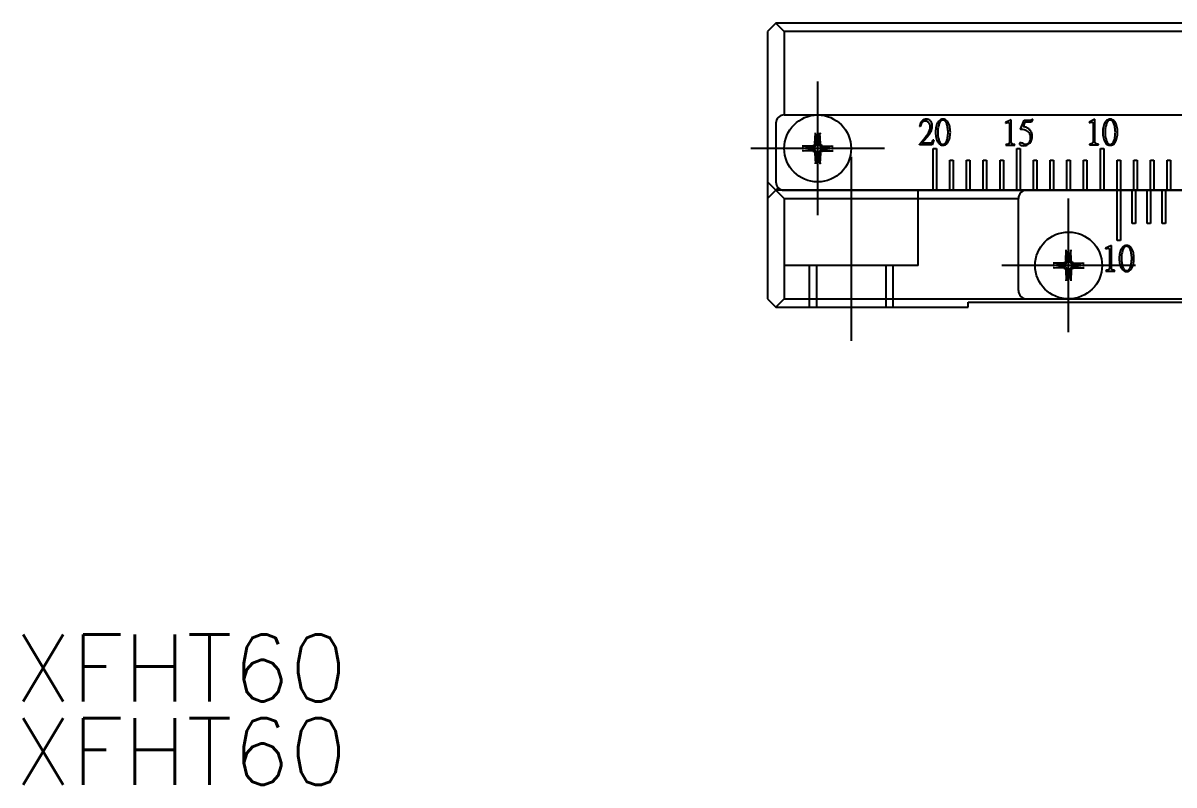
# Model space of a CAD drawing. Extents: x 1 to 279, y 0 to 189.
# Drawn here: x 0.5 to 69.3, y 0 to 45.6 of the extents above; entities that cross this region are included whole.
import ezdxf

# ---------------------------------------------------------------- set-up
doc = ezdxf.new("R2010")
doc.units = 0
doc.linetypes.add('CENTER', pattern=[50.8, 31.75, -6.35, 6.35, -6.35])
doc.linetypes.add('DASHED', pattern=[19.05, 12.7, -6.35])
doc.layers.get('0').update_dxf_attribs({"linetype": 'CONTINUOUS'})
doc.layers.add('CENTER', color=1, linetype='CENTER')
doc.styles.get("Standard").update_dxf_attribs({"font": 'txt.shx', "height": 3, "bigfont": 'bigfont.shx'})

# ---------------------------------------------------------------- blocks, each defined once
blk = doc.blocks.new('*U18')
at = {"color": 7, "linetype": 'CONTINUOUS'}
blk.add_text('XFHT60', height=4, dxfattribs=at).set_placement((0, 5))
blk = doc.blocks.new('*U19')
at = {"color": 7, "linetype": 'CONTINUOUS'}
blk.add_text('XFHT60', height=4, dxfattribs=at).set_placement((0, 0))

msp = doc.modelspace()

# ---------------------------------------------------------------- linework, layer by layer
at = {"color": 7, "linetype": 'CONTINUOUS'}
for p, q in [((45.522, 45.573), (45.022, 45.073)), ((104.522, 45.573), (45.522, 45.573)), ((45.522, 45.573), (46.022, 45.073)), ((45.022, 45.073), (45.022, 29.073)), ((46.022, 45.073), (46.022, 40.073)), ((104.022, 45.073), (46.022, 45.073)), ((46.022, 40.073), (104.022, 40.073)), ((45.522, 39.573), (45.522, 36.073)), ((54.146, 39.375), (54.105, 39.381)), ((54.236, 39.591), (54.215, 39.549)), ((59.598, 39.787), (59.254, 39.622)), ((59.254, 39.622), (59.254, 39.589)), ((59.254, 39.589), (59.289, 39.602)), ((59.289, 39.602), (59.326, 39.614)), ((59.326, 39.614), (59.344, 39.618)), ((59.344, 39.618), (59.362, 39.622)), ((59.362, 39.622), (59.382, 39.625)), ((59.382, 39.625), (59.401, 39.626)), ((59.401, 39.626), (59.411, 39.625)), ((59.411, 39.625), (59.421, 39.624)), ((59.421, 39.624), (59.426, 39.623)), ((59.426, 39.623), (59.43, 39.621)), ((59.43, 39.621), (59.435, 39.619)), ((59.435, 39.619), (59.44, 39.617)), ((59.44, 39.617), (59.444, 39.615)), ((59.444, 39.615), (59.448, 39.612)), ((59.448, 39.612), (59.452, 39.609)), ((59.452, 39.609), (59.456, 39.606)), ((59.456, 39.606), (59.459, 39.602)), ((59.459, 39.602), (59.462, 39.598)), ((59.462, 39.598), (59.468, 39.59)), ((59.468, 39.59), (59.472, 39.581)), ((59.472, 39.581), (59.476, 39.571)), ((59.476, 39.571), (59.479, 39.561)), ((59.479, 39.561), (59.481, 39.551)), ((59.481, 39.551), (59.482, 39.541)), ((59.482, 39.541), (59.483, 39.53)), ((59.483, 39.53), (59.484, 39.52)), ((59.484, 39.52), (59.484, 39.51)), ((59.484, 39.51), (59.484, 38.499)), ((59.598, 38.46), (59.598, 39.787)), ((60.149, 39.226), (60.363, 39.766)), ((60.407, 39.646), (60.297, 39.385)), ((60.363, 39.766), (60.736, 39.766)), ((60.778, 39.646), (60.407, 39.646)), ((60.878, 39.824), (60.811, 39.661)), ((60.833, 39.819), (60.878, 39.824)), ((64.598, 39.813), (64.254, 39.648)), ((64.254, 39.648), (64.254, 39.616)), ((64.254, 39.616), (64.289, 39.629)), ((64.289, 39.629), (64.326, 39.64)), ((64.326, 39.64), (64.344, 39.645)), ((64.344, 39.645), (64.362, 39.649)), ((64.362, 39.649), (64.382, 39.651)), ((64.382, 39.651), (64.401, 39.652)), ((64.401, 39.652), (64.411, 39.652)), ((64.411, 39.652), (64.421, 39.65)), ((64.421, 39.65), (64.426, 39.649)), ((64.426, 39.649), (64.43, 39.648)), ((64.43, 39.648), (64.435, 39.646)), ((64.435, 39.646), (64.44, 39.644)), ((64.44, 39.644), (64.444, 39.641)), ((64.444, 39.641), (64.448, 39.639)), ((64.448, 39.639), (64.452, 39.636)), ((64.452, 39.636), (64.456, 39.632)), ((64.456, 39.632), (64.459, 39.628)), ((64.459, 39.628), (64.462, 39.625)), ((64.462, 39.625), (64.468, 39.616)), ((64.468, 39.616), (64.472, 39.607)), ((64.472, 39.607), (64.476, 39.598)), ((64.476, 39.598), (64.479, 39.588)), ((64.479, 39.588), (64.481, 39.578)), ((64.481, 39.578), (64.482, 39.567)), ((64.482, 39.567), (64.483, 39.557)), ((64.483, 39.557), (64.484, 39.546)), ((64.484, 39.546), (64.484, 39.536)), ((64.484, 39.536), (64.484, 38.525)), ((64.598, 38.487), (64.598, 39.813)), ((47.86, 38.362), (47.884, 38.999)), ((47.883, 38.967), (47.884, 38.978)), ((47.883, 38.962), (47.883, 38.967)), ((47.883, 38.957), (47.883, 38.962)), ((47.884, 38.948), (47.883, 38.957)), ((47.884, 38.988), (47.884, 38.999)), ((47.884, 38.978), (47.884, 38.988)), ((47.884, 38.944), (47.884, 38.948)), ((47.884, 38.94), (47.884, 38.944)), ((47.884, 38.936), (47.884, 38.94)), ((47.885, 38.933), (47.884, 38.936)), ((47.885, 38.93), (47.885, 38.933)), ((47.885, 38.927), (47.885, 38.93)), ((47.885, 38.927), (47.945, 38.545)), ((47.945, 38.545), (47.949, 38.36)), ((48.095, 38.36), (48.1, 38.545)), ((48.1, 38.545), (48.159, 38.927)), ((48.16, 38.933), (48.159, 38.93)), ((48.159, 38.93), (48.159, 38.927)), ((48.16, 38.999), (48.161, 38.988)), ((48.185, 38.362), (48.16, 38.999)), ((48.161, 38.944), (48.16, 38.94)), ((48.16, 38.94), (48.16, 38.936)), ((48.16, 38.936), (48.16, 38.933)), ((48.161, 38.988), (48.161, 38.978)), ((48.161, 38.978), (48.161, 38.967)), ((48.161, 38.967), (48.161, 38.962)), ((48.161, 38.962), (48.161, 38.957)), ((48.161, 38.957), (48.161, 38.948)), ((48.161, 38.948), (48.161, 38.944)), ((54.099, 38.299), (54.454, 38.731)), ((54.657, 38.866), (54.276, 38.401)), ((54.971, 38.586), (54.865, 38.289)), ((54.931, 38.586), (54.971, 38.586)), ((47.733, 38.236), (47.096, 38.211)), ((47.096, 38.211), (47.107, 38.211)), ((47.107, 37.935), (47.096, 37.935)), ((47.733, 37.91), (47.096, 37.935)), ((47.107, 38.211), (47.117, 38.212)), ((47.117, 37.934), (47.107, 37.935)), ((47.117, 38.212), (47.128, 38.212)), ((47.128, 37.934), (47.117, 37.934)), ((47.128, 38.212), (47.133, 38.212)), ((47.133, 37.934), (47.128, 37.934)), ((47.133, 38.212), (47.138, 38.212)), ((47.138, 37.934), (47.133, 37.934)), ((47.138, 38.212), (47.147, 38.211)), ((47.147, 37.934), (47.138, 37.934)), ((47.147, 38.211), (47.152, 38.211)), ((47.152, 37.935), (47.147, 37.934)), ((47.152, 38.211), (47.156, 38.211)), ((47.156, 37.935), (47.152, 37.935)), ((47.156, 38.211), (47.159, 38.211)), ((47.159, 37.935), (47.156, 37.935)), ((47.159, 38.211), (47.163, 38.211)), ((47.163, 37.935), (47.159, 37.935)), ((47.163, 38.211), (47.166, 38.21)), ((47.166, 37.936), (47.163, 37.935)), ((47.166, 38.21), (47.168, 38.21)), ((47.168, 37.936), (47.166, 37.936)), ((47.55, 38.15), (47.168, 38.21)), ((47.168, 37.936), (47.55, 37.996)), ((47.735, 38.146), (47.55, 38.15)), ((47.55, 37.996), (47.735, 38)), ((47.745, 38.236), (47.733, 38.236)), ((47.733, 37.91), (47.745, 37.909)), ((47.757, 38.239), (47.745, 38.236)), ((47.745, 37.909), (47.757, 37.907)), ((47.769, 38.242), (47.757, 38.239)), ((47.757, 37.907), (47.769, 37.904)), ((47.781, 38.246), (47.769, 38.242)), ((47.769, 37.904), (47.781, 37.9)), ((47.792, 38.252), (47.781, 38.246)), ((47.781, 37.9), (47.792, 37.894)), ((47.803, 38.258), (47.792, 38.252)), ((47.792, 37.894), (47.803, 37.888)), ((47.813, 38.266), (47.803, 38.258)), ((47.803, 37.888), (47.813, 37.88)), ((47.821, 38.274), (47.813, 38.266)), ((47.813, 37.88), (47.821, 37.872)), ((47.83, 38.283), (47.821, 38.274)), ((47.821, 37.872), (47.83, 37.863)), ((47.837, 38.292), (47.83, 38.283)), ((47.83, 37.863), (47.837, 37.854)), ((47.844, 38.303), (47.837, 38.292)), ((47.837, 37.854), (47.843, 37.843)), ((47.849, 38.314), (47.844, 38.303)), ((47.853, 38.326), (47.849, 38.314)), ((47.857, 38.338), (47.853, 38.326)), ((47.859, 38.35), (47.857, 38.338)), ((47.86, 38.362), (47.859, 38.35)), ((48.186, 38.35), (48.185, 38.362)), ((48.188, 38.338), (48.186, 38.35)), ((48.191, 38.326), (48.188, 38.338)), ((48.196, 38.314), (48.191, 38.326)), ((48.201, 38.303), (48.196, 38.314)), ((48.208, 38.292), (48.201, 38.303)), ((48.201, 37.843), (48.207, 37.853)), ((48.207, 37.853), (48.215, 37.863)), ((48.215, 38.283), (48.208, 38.292)), ((48.223, 38.274), (48.215, 38.283)), ((48.215, 37.863), (48.223, 37.872)), ((48.232, 38.266), (48.223, 38.274)), ((48.223, 37.872), (48.232, 37.88)), ((48.242, 38.258), (48.232, 38.266)), ((48.232, 37.88), (48.242, 37.888)), ((48.252, 38.252), (48.242, 38.258)), ((48.242, 37.888), (48.252, 37.894)), ((48.264, 38.246), (48.252, 38.252)), ((48.252, 37.894), (48.263, 37.9)), ((48.263, 37.9), (48.275, 37.904)), ((48.275, 38.242), (48.264, 38.246)), ((48.287, 38.239), (48.275, 38.242)), ((48.275, 37.904), (48.287, 37.907)), ((48.299, 38.236), (48.287, 38.239)), ((48.287, 37.907), (48.299, 37.909)), ((48.311, 38.236), (48.299, 38.236)), ((48.299, 37.909), (48.311, 37.91)), ((48.494, 38.15), (48.309, 38.146)), ((48.309, 38), (48.494, 37.996)), ((48.311, 38.236), (48.948, 38.211)), ((48.311, 37.91), (48.948, 37.935)), ((48.876, 38.21), (48.494, 38.15)), ((48.494, 37.996), (48.876, 37.936)), ((48.876, 38.21), (48.879, 38.21)), ((48.879, 37.936), (48.876, 37.936)), ((48.879, 38.21), (48.882, 38.211)), ((48.882, 37.935), (48.879, 37.936)), ((48.882, 38.211), (48.885, 38.211)), ((48.885, 37.935), (48.882, 37.935)), ((48.885, 38.211), (48.889, 38.211)), ((48.889, 37.935), (48.885, 37.935)), ((48.889, 38.211), (48.893, 38.211)), ((48.893, 37.935), (48.889, 37.935)), ((48.893, 38.211), (48.897, 38.211)), ((48.897, 37.934), (48.893, 37.935)), ((48.897, 38.211), (48.907, 38.212)), ((48.907, 37.934), (48.897, 37.934)), ((48.907, 38.212), (48.911, 38.212)), ((48.911, 37.934), (48.907, 37.934)), ((48.911, 38.212), (48.917, 38.212)), ((48.917, 37.934), (48.911, 37.934)), ((48.917, 38.212), (48.927, 38.212)), ((48.927, 37.934), (48.917, 37.934)), ((48.927, 38.212), (48.938, 38.211)), ((48.938, 37.935), (48.927, 37.934)), ((48.938, 38.211), (48.948, 38.211)), ((48.948, 37.935), (48.938, 37.935)), ((54.099, 38.289), (54.099, 38.299)), ((54.865, 38.289), (54.099, 38.289)), ((54.276, 38.401), (54.733, 38.401)), ((54.922, 35.573), (54.922, 38.073)), ((54.922, 38.073), (55.122, 38.073)), ((55.122, 38.073), (55.122, 35.573)), ((59.294, 38.304), (59.274, 38.303)), ((59.274, 38.303), (59.274, 38.262)), ((59.274, 38.262), (59.81, 38.262)), ((59.315, 38.306), (59.294, 38.304)), ((59.336, 38.308), (59.315, 38.306)), ((59.356, 38.311), (59.336, 38.308)), ((59.375, 38.316), (59.356, 38.311)), ((59.393, 38.321), (59.375, 38.316)), ((59.409, 38.328), (59.393, 38.321)), ((59.416, 38.332), (59.409, 38.328)), ((59.423, 38.336), (59.416, 38.332)), ((59.432, 38.343), (59.423, 38.336)), ((59.44, 38.35), (59.432, 38.343)), ((59.447, 38.359), (59.44, 38.35)), ((59.454, 38.368), (59.447, 38.359)), ((59.46, 38.377), (59.454, 38.368)), ((59.465, 38.388), (59.46, 38.377)), ((59.469, 38.398), (59.465, 38.388)), ((59.473, 38.409), (59.469, 38.398)), ((59.476, 38.419), (59.473, 38.409)), ((59.478, 38.431), (59.476, 38.419)), ((59.482, 38.453), (59.478, 38.431)), ((59.484, 38.476), (59.482, 38.453)), ((59.484, 38.499), (59.484, 38.476)), ((59.599, 38.443), (59.598, 38.46)), ((59.601, 38.425), (59.599, 38.443)), ((59.604, 38.408), (59.601, 38.425)), ((59.608, 38.391), (59.604, 38.408)), ((59.611, 38.383), (59.608, 38.391)), ((59.615, 38.375), (59.611, 38.383)), ((59.619, 38.368), (59.615, 38.375)), ((59.624, 38.36), (59.619, 38.368)), ((59.629, 38.354), (59.624, 38.36)), ((59.634, 38.347), (59.629, 38.354)), ((59.641, 38.341), (59.634, 38.347)), ((59.647, 38.336), (59.641, 38.341)), ((59.656, 38.331), (59.647, 38.336)), ((59.665, 38.326), (59.656, 38.331)), ((59.674, 38.322), (59.665, 38.326)), ((59.683, 38.319), (59.674, 38.322)), ((59.702, 38.314), (59.683, 38.319)), ((59.722, 38.309), (59.702, 38.314)), ((59.744, 38.307), (59.722, 38.309)), ((59.766, 38.305), (59.744, 38.307)), ((59.788, 38.304), (59.766, 38.305)), ((59.81, 38.303), (59.788, 38.304)), ((59.81, 38.262), (59.81, 38.303)), ((59.922, 35.573), (59.922, 38.073)), ((59.922, 38.073), (60.122, 38.073)), ((60.122, 38.073), (60.122, 35.573)), ((64.294, 38.331), (64.274, 38.33)), ((64.274, 38.33), (64.274, 38.289)), ((64.274, 38.289), (64.81, 38.289)), ((64.315, 38.332), (64.294, 38.331)), ((64.336, 38.335), (64.315, 38.332)), ((64.356, 38.338), (64.336, 38.335)), ((64.375, 38.342), (64.356, 38.338)), ((64.393, 38.347), (64.375, 38.342)), ((64.409, 38.354), (64.393, 38.347)), ((64.416, 38.358), (64.409, 38.354)), ((64.423, 38.362), (64.416, 38.358)), ((64.432, 38.369), (64.423, 38.362)), ((64.44, 38.377), (64.432, 38.369)), ((64.447, 38.385), (64.44, 38.377)), ((64.454, 38.394), (64.447, 38.385)), ((64.46, 38.404), (64.454, 38.394)), ((64.465, 38.414), (64.46, 38.404)), ((64.469, 38.424), (64.465, 38.414)), ((64.473, 38.435), (64.469, 38.424)), ((64.476, 38.446), (64.473, 38.435)), ((64.478, 38.457), (64.476, 38.446)), ((64.482, 38.48), (64.478, 38.457)), ((64.484, 38.503), (64.482, 38.48)), ((64.484, 38.525), (64.484, 38.503)), ((64.599, 38.469), (64.598, 38.487)), ((64.601, 38.452), (64.599, 38.469)), ((64.604, 38.434), (64.601, 38.452)), ((64.608, 38.418), (64.604, 38.434)), ((64.611, 38.41), (64.608, 38.418)), ((64.615, 38.402), (64.611, 38.41)), ((64.619, 38.394), (64.615, 38.402)), ((64.624, 38.387), (64.619, 38.394)), ((64.629, 38.38), (64.624, 38.387)), ((64.634, 38.374), (64.629, 38.38)), ((64.641, 38.368), (64.634, 38.374)), ((64.647, 38.362), (64.641, 38.368)), ((64.656, 38.357), (64.647, 38.362)), ((64.665, 38.353), (64.656, 38.357)), ((64.674, 38.349), (64.665, 38.353)), ((64.683, 38.345), (64.674, 38.349)), ((64.702, 38.34), (64.683, 38.345)), ((64.722, 38.336), (64.702, 38.34)), ((64.744, 38.333), (64.722, 38.336)), ((64.766, 38.331), (64.744, 38.333)), ((64.788, 38.33), (64.766, 38.331)), ((64.81, 38.33), (64.788, 38.33)), ((64.81, 38.289), (64.81, 38.33)), ((64.922, 35.573), (64.922, 38.073)), ((64.922, 38.073), (65.122, 38.073)), ((65.122, 38.073), (65.122, 35.573)), ((47.843, 37.843), (47.849, 37.832)), ((47.849, 37.832), (47.853, 37.82)), ((47.853, 37.82), (47.857, 37.808)), ((47.857, 37.808), (47.859, 37.796)), ((47.859, 37.796), (47.86, 37.784)), ((47.86, 37.784), (47.884, 37.147)), ((47.883, 37.189), (47.884, 37.198)), ((47.883, 37.184), (47.883, 37.189)), ((47.883, 37.179), (47.883, 37.184)), ((47.884, 37.168), (47.883, 37.179)), ((47.884, 37.21), (47.885, 37.213)), ((47.884, 37.206), (47.884, 37.21)), ((47.884, 37.202), (47.884, 37.206)), ((47.884, 37.198), (47.884, 37.202)), ((47.884, 37.158), (47.884, 37.168)), ((47.884, 37.147), (47.884, 37.158)), ((47.945, 37.601), (47.885, 37.219)), ((47.885, 37.216), (47.885, 37.219)), ((47.885, 37.213), (47.885, 37.216)), ((47.949, 37.786), (47.945, 37.601)), ((48.1, 37.601), (48.095, 37.786)), ((48.159, 37.219), (48.1, 37.601)), ((48.159, 37.219), (48.159, 37.216)), ((48.159, 37.216), (48.16, 37.213)), ((48.185, 37.784), (48.16, 37.147)), ((48.16, 37.213), (48.16, 37.21)), ((48.16, 37.21), (48.16, 37.206)), ((48.16, 37.206), (48.161, 37.202)), ((48.161, 37.158), (48.16, 37.147)), ((48.161, 37.202), (48.161, 37.198)), ((48.161, 37.198), (48.161, 37.189)), ((48.161, 37.189), (48.161, 37.184)), ((48.161, 37.184), (48.161, 37.179)), ((48.161, 37.179), (48.161, 37.168)), ((48.161, 37.168), (48.161, 37.158)), ((48.185, 37.784), (48.186, 37.796)), ((48.186, 37.796), (48.188, 37.808)), ((48.188, 37.808), (48.191, 37.82)), ((48.191, 37.82), (48.195, 37.832)), ((48.195, 37.832), (48.201, 37.843)), ((55.922, 35.573), (55.922, 37.373)), ((55.922, 37.373), (56.122, 37.373)), ((56.122, 37.373), (56.122, 35.573)), ((56.922, 35.573), (56.922, 37.373)), ((56.922, 37.373), (57.122, 37.373)), ((57.122, 37.373), (57.122, 35.573)), ((57.922, 35.573), (57.922, 37.373)), ((57.922, 37.373), (58.122, 37.373)), ((58.122, 37.373), (58.122, 35.573)), ((58.922, 35.573), (58.922, 37.373)), ((58.922, 37.373), (59.122, 37.373)), ((59.122, 37.373), (59.122, 35.573)), ((60.922, 35.573), (60.922, 37.373)), ((60.922, 37.373), (61.122, 37.373)), ((61.122, 37.373), (61.122, 35.573)), ((61.922, 35.573), (61.922, 37.373)), ((61.922, 37.373), (62.122, 37.373)), ((62.122, 37.373), (62.122, 35.573)), ((62.922, 35.573), (62.922, 37.373)), ((62.922, 37.373), (63.122, 37.373)), ((63.122, 37.373), (63.122, 35.573)), ((63.922, 35.573), (63.922, 37.373)), ((63.922, 37.373), (64.122, 37.373)), ((64.122, 37.373), (64.122, 35.573)), ((65.922, 32.573), (65.922, 37.373)), ((65.922, 37.373), (66.122, 37.373)), ((66.122, 37.373), (66.122, 32.573)), ((66.922, 35.573), (66.922, 37.373)), ((66.922, 37.373), (67.122, 37.373)), ((67.122, 37.373), (67.122, 35.573)), ((67.922, 35.573), (67.922, 37.373)), ((67.922, 37.373), (68.122, 37.373)), ((68.122, 37.373), (68.122, 35.573)), ((68.922, 35.573), (68.922, 37.373)), ((68.922, 37.373), (69.122, 37.373)), ((69.122, 37.373), (69.122, 35.573)), ((45.022, 36.073), (46.022, 35.073)), ((45.669, 35.719), (45.022, 35.073)), ((104.522, 35.573), (45.522, 35.573)), ((46.022, 35.573), (104.022, 35.573)), ((66.822, 33.573), (66.822, 35.573)), ((67.022, 35.573), (67.022, 33.573)), ((67.722, 33.573), (67.722, 35.573)), ((67.922, 35.573), (67.922, 33.573)), ((68.622, 33.573), (68.622, 35.573)), ((68.822, 35.573), (68.822, 33.573)), ((46.022, 35.073), (46.022, 29.073)), ((46.022, 35.073), (60.022, 35.073)), ((60.022, 29.573), (60.022, 35.073)), ((67.022, 33.573), (66.822, 33.573)), ((67.922, 33.573), (67.722, 33.573)), ((68.822, 33.573), (68.622, 33.573)), ((66.122, 32.573), (65.922, 32.573)), ((62.86, 31.362), (62.884, 31.999)), ((62.883, 31.967), (62.884, 31.978)), ((62.883, 31.962), (62.883, 31.967)), ((62.883, 31.957), (62.883, 31.962)), ((62.884, 31.948), (62.883, 31.957)), ((62.884, 31.988), (62.884, 31.999)), ((62.884, 31.978), (62.884, 31.988)), ((62.884, 31.944), (62.884, 31.948)), ((62.884, 31.94), (62.884, 31.944)), ((62.884, 31.936), (62.884, 31.94)), ((62.885, 31.933), (62.884, 31.936)), ((62.885, 31.93), (62.885, 31.933)), ((62.885, 31.927), (62.885, 31.93)), ((62.885, 31.927), (62.945, 31.545)), ((63.1, 31.545), (63.159, 31.927)), ((63.16, 31.933), (63.159, 31.93)), ((63.159, 31.93), (63.159, 31.927)), ((63.16, 31.999), (63.161, 31.988)), ((63.185, 31.362), (63.16, 31.999)), ((63.161, 31.944), (63.16, 31.94)), ((63.16, 31.94), (63.16, 31.936)), ((63.16, 31.936), (63.16, 31.933)), ((63.161, 31.988), (63.161, 31.978)), ((63.161, 31.978), (63.161, 31.967)), ((63.161, 31.967), (63.161, 31.962)), ((63.161, 31.962), (63.161, 31.957)), ((63.161, 31.957), (63.161, 31.948)), ((63.161, 31.948), (63.161, 31.944)), ((65.579, 32.263), (65.234, 32.098)), ((65.234, 32.098), (65.234, 32.065)), ((65.234, 32.065), (65.27, 32.078)), ((65.27, 32.078), (65.306, 32.089)), ((65.306, 32.089), (65.324, 32.094)), ((65.324, 32.094), (65.343, 32.098)), ((65.343, 32.098), (65.362, 32.101)), ((65.362, 32.101), (65.381, 32.102)), ((65.381, 32.102), (65.391, 32.101)), ((65.391, 32.101), (65.401, 32.1)), ((65.401, 32.1), (65.406, 32.099)), ((65.406, 32.099), (65.411, 32.097)), ((65.411, 32.097), (65.415, 32.095)), ((65.415, 32.095), (65.42, 32.093)), ((65.42, 32.093), (65.424, 32.091)), ((65.424, 32.091), (65.429, 32.088)), ((65.429, 32.088), (65.432, 32.085)), ((65.432, 32.085), (65.436, 32.082)), ((65.436, 32.082), (65.44, 32.078)), ((65.44, 32.078), (65.443, 32.074)), ((65.443, 32.074), (65.448, 32.065)), ((65.448, 32.065), (65.453, 32.056)), ((65.453, 32.056), (65.456, 32.047)), ((65.456, 32.047), (65.459, 32.037)), ((65.459, 32.037), (65.461, 32.027)), ((65.461, 32.027), (65.463, 32.017)), ((65.463, 32.017), (65.464, 32.006)), ((65.464, 32.006), (65.464, 31.996)), ((65.464, 31.996), (65.464, 31.986)), ((65.464, 31.986), (65.464, 30.975)), ((65.579, 30.936), (65.579, 32.263)), ((62.733, 31.236), (62.096, 31.211)), ((62.096, 31.211), (62.107, 31.211)), ((62.107, 31.211), (62.117, 31.212)), ((62.117, 31.212), (62.128, 31.212)), ((62.128, 31.212), (62.133, 31.212)), ((62.133, 31.212), (62.138, 31.212)), ((62.138, 31.212), (62.147, 31.211)), ((62.147, 31.211), (62.152, 31.211)), ((62.152, 31.211), (62.156, 31.211)), ((62.156, 31.211), (62.159, 31.211)), ((62.159, 31.211), (62.163, 31.211)), ((62.163, 31.211), (62.166, 31.21)), ((62.166, 31.21), (62.168, 31.21)), ((62.55, 31.15), (62.168, 31.21)), ((62.168, 30.936), (62.55, 30.996)), ((62.735, 31.146), (62.55, 31.15)), ((62.55, 30.996), (62.735, 31)), ((62.745, 31.236), (62.733, 31.236)), ((62.757, 31.239), (62.745, 31.236)), ((62.769, 31.242), (62.757, 31.239)), ((62.781, 31.246), (62.769, 31.242)), ((62.792, 31.252), (62.781, 31.246)), ((62.803, 31.258), (62.792, 31.252)), ((62.813, 31.266), (62.803, 31.258)), ((62.821, 31.274), (62.813, 31.266)), ((62.83, 31.283), (62.821, 31.274)), ((62.837, 31.292), (62.83, 31.283)), ((62.844, 31.303), (62.837, 31.292)), ((62.849, 31.314), (62.844, 31.303)), ((62.853, 31.326), (62.849, 31.314)), ((62.857, 31.338), (62.853, 31.326)), ((62.859, 31.35), (62.857, 31.338)), ((62.86, 31.362), (62.859, 31.35)), ((62.945, 31.545), (62.949, 31.36)), ((63.095, 31.36), (63.1, 31.545)), ((63.186, 31.35), (63.185, 31.362)), ((63.188, 31.338), (63.186, 31.35)), ((63.191, 31.326), (63.188, 31.338)), ((63.196, 31.314), (63.191, 31.326)), ((63.201, 31.303), (63.196, 31.314)), ((63.208, 31.292), (63.201, 31.303)), ((63.215, 31.283), (63.208, 31.292)), ((63.223, 31.274), (63.215, 31.283)), ((63.232, 31.266), (63.223, 31.274)), ((63.242, 31.258), (63.232, 31.266)), ((63.252, 31.252), (63.242, 31.258)), ((63.264, 31.246), (63.252, 31.252)), ((63.275, 31.242), (63.264, 31.246)), ((63.287, 31.239), (63.275, 31.242)), ((63.299, 31.236), (63.287, 31.239)), ((63.311, 31.236), (63.299, 31.236)), ((63.494, 31.15), (63.309, 31.146)), ((63.309, 31), (63.494, 30.996)), ((63.311, 31.236), (63.948, 31.211)), ((63.876, 31.21), (63.494, 31.15)), ((63.494, 30.996), (63.876, 30.936)), ((63.876, 31.21), (63.879, 31.21)), ((63.879, 31.21), (63.882, 31.211)), ((63.882, 31.211), (63.885, 31.211)), ((63.885, 31.211), (63.889, 31.211)), ((63.889, 31.211), (63.893, 31.211)), ((63.893, 31.211), (63.897, 31.211)), ((63.897, 31.211), (63.907, 31.212)), ((63.907, 31.212), (63.911, 31.212)), ((63.911, 31.212), (63.917, 31.212)), ((63.917, 31.212), (63.927, 31.212)), ((63.927, 31.212), (63.938, 31.211)), ((63.938, 31.211), (63.948, 31.211)), ((65.464, 30.975), (65.464, 30.952)), ((62.107, 30.935), (62.096, 30.935)), ((62.733, 30.91), (62.096, 30.935)), ((62.117, 30.934), (62.107, 30.935)), ((62.128, 30.934), (62.117, 30.934)), ((62.133, 30.934), (62.128, 30.934)), ((62.138, 30.934), (62.133, 30.934)), ((62.147, 30.934), (62.138, 30.934)), ((62.152, 30.935), (62.147, 30.934)), ((62.156, 30.935), (62.152, 30.935)), ((62.159, 30.935), (62.156, 30.935)), ((62.163, 30.935), (62.159, 30.935)), ((62.166, 30.936), (62.163, 30.935)), ((62.168, 30.936), (62.166, 30.936)), ((62.733, 30.91), (62.745, 30.909)), ((62.745, 30.909), (62.757, 30.907)), ((62.757, 30.907), (62.769, 30.904)), ((62.769, 30.904), (62.781, 30.9)), ((62.781, 30.9), (62.792, 30.894)), ((62.792, 30.894), (62.803, 30.888)), ((62.803, 30.888), (62.813, 30.88)), ((62.813, 30.88), (62.821, 30.872)), ((62.821, 30.872), (62.83, 30.863)), ((62.83, 30.863), (62.837, 30.854)), ((62.837, 30.854), (62.843, 30.843)), ((62.843, 30.843), (62.849, 30.832)), ((62.849, 30.832), (62.853, 30.82)), ((62.853, 30.82), (62.857, 30.808)), ((62.857, 30.808), (62.859, 30.796)), ((62.859, 30.796), (62.86, 30.784)), ((62.86, 30.784), (62.884, 30.147)), ((62.945, 30.601), (62.885, 30.219)), ((62.949, 30.786), (62.945, 30.601)), ((63.1, 30.601), (63.095, 30.786)), ((63.159, 30.219), (63.1, 30.601)), ((63.185, 30.784), (63.16, 30.147)), ((63.185, 30.784), (63.186, 30.796)), ((63.186, 30.796), (63.188, 30.808)), ((63.188, 30.808), (63.191, 30.82)), ((63.191, 30.82), (63.195, 30.832)), ((63.195, 30.832), (63.201, 30.843)), ((63.201, 30.843), (63.207, 30.853)), ((63.207, 30.853), (63.215, 30.863)), ((63.215, 30.863), (63.223, 30.872)), ((63.223, 30.872), (63.232, 30.88)), ((63.232, 30.88), (63.242, 30.888)), ((63.242, 30.888), (63.252, 30.894)), ((63.252, 30.894), (63.263, 30.9)), ((63.263, 30.9), (63.275, 30.904)), ((63.275, 30.904), (63.287, 30.907)), ((63.287, 30.907), (63.299, 30.909)), ((63.299, 30.909), (63.311, 30.91)), ((63.311, 30.91), (63.948, 30.935)), ((63.879, 30.936), (63.876, 30.936)), ((63.882, 30.935), (63.879, 30.936)), ((63.885, 30.935), (63.882, 30.935)), ((63.889, 30.935), (63.885, 30.935)), ((63.893, 30.935), (63.889, 30.935)), ((63.897, 30.934), (63.893, 30.935)), ((63.907, 30.934), (63.897, 30.934)), ((63.911, 30.934), (63.907, 30.934)), ((63.917, 30.934), (63.911, 30.934)), ((63.927, 30.934), (63.917, 30.934)), ((63.938, 30.935), (63.927, 30.934)), ((63.948, 30.935), (63.938, 30.935)), ((65.275, 30.78), (65.255, 30.779)), ((65.255, 30.779), (65.255, 30.738)), ((65.255, 30.738), (65.791, 30.738)), ((65.295, 30.782), (65.275, 30.78)), ((65.316, 30.784), (65.295, 30.782)), ((65.336, 30.787), (65.316, 30.784)), ((65.355, 30.791), (65.336, 30.787)), ((65.373, 30.797), (65.355, 30.791)), ((65.389, 30.804), (65.373, 30.797)), ((65.397, 30.807), (65.389, 30.804)), ((65.403, 30.812), (65.397, 30.807)), ((65.412, 30.819), (65.403, 30.812)), ((65.42, 30.826), (65.412, 30.819)), ((65.428, 30.835), (65.42, 30.826)), ((65.434, 30.844), (65.428, 30.835)), ((65.44, 30.853), (65.434, 30.844)), ((65.445, 30.863), (65.44, 30.853)), ((65.449, 30.874), (65.445, 30.863)), ((65.453, 30.885), (65.449, 30.874)), ((65.456, 30.895), (65.453, 30.885)), ((65.458, 30.906), (65.456, 30.895)), ((65.462, 30.929), (65.458, 30.906)), ((65.464, 30.952), (65.462, 30.929)), ((65.579, 30.919), (65.579, 30.936)), ((65.581, 30.901), (65.579, 30.919)), ((65.584, 30.884), (65.581, 30.901)), ((65.589, 30.867), (65.584, 30.884)), ((65.592, 30.859), (65.589, 30.867)), ((65.595, 30.851), (65.592, 30.859)), ((65.599, 30.844), (65.595, 30.851)), ((65.604, 30.836), (65.599, 30.844)), ((65.609, 30.829), (65.604, 30.836)), ((65.615, 30.823), (65.609, 30.829)), ((65.621, 30.817), (65.615, 30.823)), ((65.628, 30.812), (65.621, 30.817)), ((65.636, 30.807), (65.628, 30.812)), ((65.645, 30.802), (65.636, 30.807)), ((65.654, 30.798), (65.645, 30.802)), ((65.663, 30.795), (65.654, 30.798)), ((65.683, 30.789), (65.663, 30.795)), ((65.703, 30.785), (65.683, 30.789)), ((65.724, 30.782), (65.703, 30.785)), ((65.746, 30.78), (65.724, 30.782)), ((65.768, 30.779), (65.746, 30.78)), ((65.791, 30.779), (65.768, 30.779)), ((65.791, 30.738), (65.791, 30.779)), ((62.883, 30.189), (62.884, 30.198)), ((62.883, 30.184), (62.883, 30.189)), ((62.883, 30.179), (62.883, 30.184)), ((62.884, 30.168), (62.883, 30.179)), ((62.884, 30.21), (62.885, 30.213)), ((62.884, 30.206), (62.884, 30.21)), ((62.884, 30.202), (62.884, 30.206)), ((62.884, 30.198), (62.884, 30.202)), ((62.884, 30.158), (62.884, 30.168)), ((62.884, 30.147), (62.884, 30.158)), ((62.885, 30.216), (62.885, 30.219)), ((62.885, 30.213), (62.885, 30.216)), ((63.159, 30.219), (63.159, 30.216)), ((63.159, 30.216), (63.16, 30.213)), ((63.16, 30.213), (63.16, 30.21)), ((63.16, 30.21), (63.16, 30.206)), ((63.16, 30.206), (63.161, 30.202)), ((63.161, 30.158), (63.16, 30.147)), ((63.161, 30.202), (63.161, 30.198)), ((63.161, 30.198), (63.161, 30.189)), ((63.161, 30.189), (63.161, 30.184)), ((63.161, 30.184), (63.161, 30.179)), ((63.161, 30.179), (63.161, 30.168)), ((63.161, 30.168), (63.161, 30.158)), ((45.022, 29.073), (45.522, 28.573)), ((46.022, 29.073), (45.522, 28.573)), ((46.022, 29.073), (104.022, 29.073)), ((45.522, 28.573), (57.022, 28.573)), ((57.022, 28.573), (57.022, 28.873)), ((57.022, 28.873), (93.022, 28.873))]:
    msp.add_line(p, q, dxfattribs=at)
at = {"color": 3, "linetype": 'DASHED'}
for p, q in [((54.022, 31.073), (54.022, 35.573)), ((54.022, 31.073), (46.022, 31.073)), ((47.522, 31.073), (47.522, 28.573)), ((47.955, 31.073), (47.955, 28.573)), ((52.089, 31.073), (52.089, 28.573)), ((52.522, 31.073), (52.522, 28.573))]:
    msp.add_line(p, q, dxfattribs=at)
at = {"color": 7, "linetype": 'CONTINUOUS'}
for centre in [(48.022, 38.073), (63.022, 31.073)]:
    msp.add_circle(centre, 2, dxfattribs=at)
for centre, radius, start, end in [((46.022, 39.573), 0.5, 90, 180), ((54.963, 39.236), 0.87, 160.73636, 170.37297), ((54.685, 39.333), 0.576, 148.04895, 160.73519), ((59.226, 37.492), 5.418, 158.50524, 159.65883), ((56.034, 38.752), 1.986, 156.33219, 158.58169), ((54.555, 39.413), 0.423, 132.32138, 147.92275), ((54.495, 39.437), 0.302, 132.93908, 149.26915), ((54.523, 39.448), 0.375, 118.48838, 132.25172), ((54.429, 39.506), 0.206, 111.59482, 132.63484), ((54.506, 39.477), 0.342, 103.6429, 118.30408), ((54.426, 39.51), 0.202, 89.55156, 110.96532), ((54.51, 39.458), 0.362, 96.42076, 103.63748), ((54.43, 39.378), 0.334, 72.65252, 90.55758), ((54.514, 39.422), 0.398, 89.93734, 96.41279), ((54.516, 39.47), 0.35, 75.08679, 90.28028), ((54.447, 39.438), 0.272, 51.72005, 72.27668), ((54.524, 39.502), 0.317, 58.62813, 74.86044), ((54.416, 39.402), 0.319, 32.81307, 51.25577), ((54.353, 39.346), 0.402, 22.40539, 34.64663), ((54.498, 39.463), 0.363, 43.59244, 58.39477), ((54.092, 39.386), 0.661, 339.43581, 355.74665), ((54.391, 39.363), 0.361, 9.17634, 22.32601), ((54.378, 39.361), 0.374, 356.22188, 9.05368), ((54.47, 39.441), 0.4, 27.97321, 43.10214), ((54.045, 39.432), 0.829, 331.9297, 345.56929), ((54.462, 39.438), 0.407, 12.83011, 27.76503), ((54.101, 39.415), 0.771, 345.73203, 0.05143), ((54.367, 39.418), 0.504, 359.72793, 12.6493), ((56.713, 39.046), 1.646, 173.90993, 180.11047), ((56.407, 39.079), 1.338, 166.78819, 173.90186), ((56.199, 39.127), 1.125, 158.77606, 166.76283), ((55.747, 39.298), 0.642, 141.80674, 158.42579), ((56.729, 39.049), 1.529, 169.41414, 174.78648), ((56.707, 39.053), 1.507, 163.97878, 169.40477), ((55.523, 39.47), 0.359, 116.54662, 141.24783), ((56.032, 39.265), 0.8, 152.34973, 165.25392), ((55.597, 39.494), 0.308, 128.03462, 152.50672), ((55.505, 39.491), 0.332, 89.29366, 115.4267), ((55.509, 39.6), 0.171, 89.83528, 126.50021), ((55.513, 39.49), 0.334, 64.6264, 90.65324), ((55.51, 39.598), 0.173, 53.68416, 90.27905), ((55.425, 39.497), 0.305, 27.34289, 52.11576), ((55.497, 39.472), 0.356, 38.658, 63.54756), ((55.01, 39.278), 0.774, 14.27092, 27.58603), ((54.306, 39.062), 1.51, 10.26089, 15.63213), ((55.284, 39.306), 0.627, 21.37799, 38.38949), ((54.251, 39.052), 1.566, 5.00933, 10.25177), ((54.87, 39.14), 1.073, 13.28825, 21.56962), ((54.63, 39.084), 1.32, 6.04714, 13.26282), ((54.278, 39.046), 1.674, 359.88071, 6.03867), ((60.194, 39.211), 0.0479, 160.86085, 169.27632), ((59.788, 37.248), 2.197, 73.96306, 76.58917), ((60.075, 38.242), 1.163, 70.01239, 74.02475), ((60.292, 38.836), 0.53, 63.38723, 70.16115), ((60.3, 38.824), 0.538, 55.54723, 64.66155), ((60.288, 38.808), 0.558, 46.61262, 55.50535), ((60.736, 39.87), 0.103, 269.9573, 289.456), ((60.728, 39.888), 0.123, 289.80178, 307.08408), ((60.779, 39.72), 0.0733, 269.13509, 281.97085), ((60.789, 39.675), 0.0281, 281.45379, 305.80496), ((60.69, 39.939), 0.187, 307.16067, 320.255), ((60.796, 39.665), 0.0151, 307.05736, 344.06466), ((66.713, 39.046), 1.646, 173.90993, 180.11047), ((66.407, 39.079), 1.338, 166.78819, 173.90186), ((66.199, 39.127), 1.125, 158.77606, 166.76283), ((65.747, 39.298), 0.642, 141.80674, 158.42579), ((66.729, 39.049), 1.529, 169.41414, 174.78648), ((66.707, 39.053), 1.507, 163.97878, 169.40477), ((65.523, 39.47), 0.359, 116.54662, 141.24783), ((66.032, 39.265), 0.8, 152.34973, 165.25392), ((65.597, 39.494), 0.308, 128.03462, 152.50672), ((65.505, 39.491), 0.332, 89.29366, 115.4267), ((65.509, 39.6), 0.171, 89.83528, 126.50021), ((65.513, 39.49), 0.334, 64.6264, 90.65324), ((65.51, 39.598), 0.173, 53.68416, 90.27905), ((65.425, 39.497), 0.305, 27.34289, 52.11576), ((65.497, 39.472), 0.356, 38.658, 63.54756), ((65.01, 39.278), 0.774, 14.27092, 27.58603), ((64.306, 39.062), 1.51, 10.26089, 15.63213), ((65.284, 39.306), 0.627, 21.37799, 38.38949), ((64.251, 39.052), 1.566, 5.00933, 10.25177), ((64.87, 39.14), 1.073, 13.28825, 21.56962), ((64.63, 39.084), 1.32, 6.04714, 13.26282), ((64.278, 39.046), 1.674, 359.88071, 6.03867), ((48.022, 38.073), 0.479, 80.69573, 99.30427), ((52.91, 40.005), 2.001, 320.46103, 328.23001), ((53.644, 39.553), 1.139, 328.15958, 339.48458), ((53.857, 39.534), 1.043, 320.13996, 331.83652), ((53.674, 39.221), 1.408, 330.0594, 333.20251), ((56.745, 39.04), 1.678, 179.88103, 186.03092), ((56.403, 39.003), 1.334, 186.03151, 193.20014), ((56.168, 38.949), 1.093, 193.20981, 201.39905), ((55.725, 38.776), 0.617, 201.4624, 218.65554), ((56.792, 39.044), 1.593, 174.79501, 180.02419), ((56.937, 39.041), 1.738, 179.94422, 184.98324), ((56.739, 39.024), 1.539, 184.98573, 190.44901), ((56.598, 38.998), 1.395, 190.45512, 196.28755), ((55.949, 38.786), 0.713, 194.58161, 208.60613), ((55.06, 38.786), 0.722, 331.86506, 345.77224), ((54.41, 38.993), 1.404, 344.09978, 349.84183), ((55.295, 38.775), 0.615, 321.32201, 338.56004), ((54.252, 39.022), 1.564, 349.83753, 355.18468), ((54.152, 39.044), 1.665, 359.9697, 5.0017), ((54.026, 39.041), 1.791, 355.17741, 0.05778), ((54.876, 38.942), 1.067, 338.42573, 346.76648), ((54.628, 39), 1.322, 346.76805, 354.0003), ((54.262, 39.039), 1.69, 353.98932, 0.12832), ((60.156, 39.218), 0.0092, 167.20438, 192.79562), ((60.149, 39.216), 0.00178, 193.63234, 272.62787), ((60.125, 38.193), 1.021, 80.47146, 88.67315), ((60.165, 38.435), 0.776, 70.61482, 80.46283), ((60.213, 38.57), 0.633, 59.28076, 70.57213), ((60.305, 38.719), 0.458, 39.81775, 59.70953), ((60.351, 38.762), 0.395, 17.32457, 39.27694), ((60.245, 38.762), 0.62, 38.29781, 46.58075), ((60.313, 38.681), 0.433, 334.07539, 348.36855), ((60.236, 38.73), 0.514, 358.4839, 16.88282), ((60.303, 38.813), 0.543, 24.24457, 37.88991), ((60.098, 38.726), 0.651, 348.35026, 359.22467), ((60.304, 38.764), 0.544, 331.18995, 345.63047), ((60.278, 38.804), 0.57, 10.88917, 24.10235), ((60.21, 38.786), 0.639, 345.76324, 358.71453), ((60.156, 38.781), 0.694, 359.22147, 10.79828), ((66.745, 39.04), 1.678, 179.88103, 186.03092), ((66.403, 39.003), 1.334, 186.03151, 193.20014), ((66.168, 38.949), 1.093, 193.20981, 201.39905), ((65.725, 38.776), 0.617, 201.4624, 218.65554), ((66.792, 39.044), 1.593, 174.79501, 180.02419), ((66.937, 39.041), 1.738, 179.94422, 184.98324), ((66.739, 39.024), 1.539, 184.98573, 190.44901), ((66.598, 38.998), 1.395, 190.45512, 196.28755), ((65.949, 38.786), 0.713, 194.58161, 208.60613), ((65.06, 38.786), 0.722, 331.86506, 345.77224), ((64.41, 38.993), 1.404, 344.09978, 349.84183), ((65.295, 38.775), 0.615, 321.32201, 338.56004), ((64.252, 39.022), 1.564, 349.83753, 355.18468), ((64.152, 39.044), 1.665, 359.9697, 5.0017), ((64.026, 39.041), 1.791, 355.17741, 0.05778), ((64.876, 38.942), 1.067, 338.42573, 346.76648), ((64.628, 39), 1.322, 346.76805, 354.0003), ((64.262, 39.039), 1.69, 353.98932, 0.12832), ((48.022, 38.073), 0.479, 170.69573, 189.30427), ((47.74, 38.358), 0.213, 268.68743, 274.26798), ((47.74, 37.788), 0.212, 85.73108, 91.31351), ((47.739, 38.368), 0.222, 274.24243, 279.5709), ((47.739, 37.778), 0.222, 80.4292, 85.75747), ((47.74, 38.362), 0.216, 279.54557, 284.93911), ((47.74, 37.784), 0.216, 75.0596, 80.45572), ((47.743, 38.352), 0.206, 284.99526, 290.61445), ((47.743, 37.794), 0.206, 69.386, 75.00429), ((47.74, 38.36), 0.214, 290.57201, 296.2994), ((47.74, 37.786), 0.214, 63.7006, 69.42799), ((47.746, 38.348), 0.201, 296.26938, 302.61165), ((47.746, 37.798), 0.201, 57.38835, 63.73062), ((47.741, 38.355), 0.209, 302.64535, 308.77556), ((47.741, 37.791), 0.209, 51.22485, 57.35424), ((47.746, 38.349), 0.202, 308.72044, 314.93424), ((47.746, 37.796), 0.202, 45.0678, 51.27752), ((47.746, 38.349), 0.202, 315.0678, 321.27752), ((47.746, 37.797), 0.202, 38.72044, 44.93424), ((47.74, 38.354), 0.209, 321.22485, 327.35423), ((47.74, 37.792), 0.209, 32.64535, 38.77556), ((47.747, 38.349), 0.201, 327.38835, 333.73062), ((47.747, 37.797), 0.201, 26.26938, 32.61165), ((47.735, 38.355), 0.214, 333.7006, 339.42799), ((47.735, 37.791), 0.214, 20.57201, 26.2994), ((47.743, 38.352), 0.206, 339.386, 345.00429), ((47.743, 37.794), 0.206, 14.99526, 20.61445), ((47.734, 38.355), 0.216, 345.0596, 350.45572), ((47.734, 37.791), 0.216, 9.54557, 14.93911), ((47.727, 38.356), 0.222, 350.4292, 355.75747), ((47.737, 38.355), 0.212, 355.73108, 1.31351), ((48.308, 38.355), 0.213, 178.68743, 184.26798), ((48.317, 38.356), 0.222, 184.24243, 189.5709), ((48.311, 38.355), 0.216, 189.54557, 194.93911), ((48.311, 37.791), 0.216, 165.0596, 170.45572), ((48.301, 38.352), 0.206, 194.99526, 200.61445), ((48.301, 37.794), 0.206, 159.386, 165.00429), ((48.309, 38.355), 0.214, 200.57201, 206.2994), ((48.309, 37.791), 0.214, 153.7006, 159.42799), ((48.297, 38.349), 0.201, 206.26938, 212.61165), ((48.297, 37.797), 0.201, 147.38835, 153.73062), ((48.304, 38.354), 0.209, 212.64535, 218.77556), ((48.304, 37.792), 0.209, 141.22485, 147.35423), ((48.299, 38.349), 0.202, 218.72044, 224.93424), ((48.299, 37.797), 0.202, 135.0678, 141.27752), ((48.299, 38.35), 0.202, 225.0678, 231.27752), ((48.298, 37.796), 0.202, 128.72044, 134.93424), ((48.303, 38.355), 0.209, 231.22485, 237.35424), ((48.303, 37.791), 0.209, 122.64535, 128.77556), ((48.298, 38.348), 0.201, 237.38835, 243.73062), ((48.298, 37.798), 0.201, 116.26938, 122.61165), ((48.304, 38.36), 0.214, 243.7006, 249.42799), ((48.304, 37.786), 0.214, 110.57201, 116.2994), ((48.302, 38.352), 0.206, 249.386, 255.00429), ((48.302, 37.794), 0.206, 104.99526, 110.61445), ((48.304, 38.362), 0.216, 255.0596, 260.45572), ((48.304, 37.784), 0.216, 99.54557, 104.93911), ((48.305, 38.368), 0.222, 260.4292, 265.75747), ((48.305, 37.778), 0.222, 94.24243, 99.5709), ((48.305, 38.358), 0.212, 265.73108, 271.31351), ((48.305, 37.788), 0.213, 88.68743, 94.26798), ((48.022, 38.073), 0.479, 350.69573, 9.30427), ((54.734, 38.589), 0.188, 269.57676, 282.27825), ((54.746, 38.534), 0.132, 282.36039, 298.50527), ((54.754, 38.518), 0.114, 298.77497, 316.58699), ((54.706, 38.578), 0.19, 313.2265, 325.14333), ((54.377, 38.814), 0.596, 324.63356, 330.21833), ((55.52, 38.614), 0.356, 218.87395, 243.72708), ((55.581, 38.583), 0.293, 208.05768, 233.3426), ((55.505, 38.598), 0.336, 244.79362, 270.65481), ((55.508, 38.492), 0.177, 234.75767, 270.34796), ((55.511, 38.493), 0.178, 269.59754, 305.2384), ((55.513, 38.597), 0.334, 269.29188, 295.25969), ((55.439, 38.581), 0.291, 306.7157, 332.2786), ((55.498, 38.614), 0.356, 296.27292, 321.12605), ((60.158, 38.35), 0.0728, 156.28103, 181.8872), ((60.16, 38.348), 0.0745, 179.76895, 184.47325), ((60.122, 38.345), 0.0361, 184.31603, 191.94418), ((60.101, 38.34), 0.015, 191.57863, 205.29127), ((60.196, 38.377), 0.117, 201.50572, 219.09296), ((60.128, 38.362), 0.0408, 117.12927, 154.95398), ((60.206, 38.385), 0.13, 219.34743, 234.65926), ((60.138, 38.339), 0.066, 88.02774, 115.40713), ((60.252, 38.461), 0.218, 236.16519, 258.52435), ((60.139, 38.148), 0.257, 79.23152, 89.62409), ((60.113, 38.007), 0.4, 71.56753, 79.31192), ((60.315, 38.756), 0.521, 258.24508, 270.76589), ((60.044, 37.799), 0.62, 65.84998, 71.62749), ((60.583, 39.001), 0.698, 245.83344, 250.87769), ((60.326, 38.817), 0.581, 269.62634, 283.98118), ((60.484, 38.714), 0.394, 250.78051, 258.17127), ((60.447, 38.531), 0.208, 257.99933, 269.32029), ((60.44, 38.619), 0.295, 270.72112, 285.44214), ((60.349, 38.716), 0.477, 284.1459, 300.52088), ((60.447, 38.593), 0.269, 285.63661, 301.31819), ((60.428, 38.622), 0.303, 301.51134, 315.96751), ((60.339, 38.729), 0.493, 300.7739, 316.78169), ((60.403, 38.638), 0.332, 316.87322, 333.91976), ((60.294, 38.771), 0.556, 316.79184, 331.01477), ((65.52, 38.614), 0.356, 218.87395, 243.72708), ((65.581, 38.583), 0.293, 208.05768, 233.3426), ((65.505, 38.598), 0.336, 244.79362, 270.65481), ((65.508, 38.492), 0.177, 234.75767, 270.34796), ((65.511, 38.493), 0.178, 269.59754, 305.2384), ((65.513, 38.597), 0.334, 269.29188, 295.25969), ((65.439, 38.581), 0.291, 306.7157, 332.2786), ((65.498, 38.614), 0.356, 296.27292, 321.12605), ((48.022, 38.073), 0.479, 260.69573, 279.30427), ((47.727, 37.79), 0.222, 4.24243, 9.5709), ((47.737, 37.791), 0.213, 358.68743, 4.26798), ((48.308, 37.791), 0.212, 175.73108, 181.31351), ((48.317, 37.79), 0.222, 170.4292, 175.75747), ((46.022, 36.073), 0.5, 180, 270), ((60.522, 35.073), 0.5, 90, 180), ((67.693, 31.496), 1.646, 173.90993, 180.11047), ((67.388, 31.528), 1.338, 166.78819, 173.90186), ((67.18, 31.576), 1.125, 158.77606, 166.76283), ((66.728, 31.748), 0.642, 141.80674, 158.42579), ((67.709, 31.499), 1.529, 169.41414, 174.78648), ((67.687, 31.502), 1.507, 163.97878, 169.40477), ((66.503, 31.92), 0.359, 116.54662, 141.24783), ((67.012, 31.715), 0.8, 152.34973, 165.25392), ((66.578, 31.944), 0.308, 128.03462, 152.50672), ((66.486, 31.941), 0.332, 89.29366, 115.4267), ((66.489, 32.049), 0.171, 89.83528, 126.50021), ((66.493, 31.939), 0.334, 64.6264, 90.65324), ((66.49, 32.047), 0.173, 53.68416, 90.27905), ((66.406, 31.946), 0.305, 27.34289, 52.11576), ((66.478, 31.922), 0.356, 38.658, 63.54756), ((65.99, 31.728), 0.774, 14.27092, 27.58603), ((65.286, 31.511), 1.51, 10.26089, 15.63213), ((66.265, 31.755), 0.627, 21.37799, 38.38949), ((65.231, 31.502), 1.566, 5.00933, 10.25177), ((65.85, 31.589), 1.073, 13.28825, 21.56962), ((65.61, 31.533), 1.32, 6.04714, 13.26282), ((65.258, 31.496), 1.674, 359.88071, 6.03867), ((63.022, 31.073), 0.479, 170.69573, 189.30427), ((62.74, 31.358), 0.213, 268.68743, 274.26798), ((62.74, 30.788), 0.212, 85.73108, 91.31351), ((62.739, 31.368), 0.222, 274.24243, 279.5709), ((62.739, 30.778), 0.222, 80.4292, 85.75747), ((62.74, 31.362), 0.216, 279.54557, 284.93911), ((62.74, 30.784), 0.216, 75.0596, 80.45572), ((62.743, 31.352), 0.206, 284.99526, 290.61445), ((62.743, 30.794), 0.206, 69.386, 75.00429), ((62.74, 31.36), 0.214, 290.57201, 296.2994), ((62.74, 30.786), 0.214, 63.7006, 69.42799), ((62.746, 31.348), 0.201, 296.26938, 302.61165), ((62.746, 30.798), 0.201, 57.38835, 63.73062), ((62.741, 31.355), 0.209, 302.64535, 308.77556), ((62.741, 30.791), 0.209, 51.22485, 57.35424), ((62.746, 31.349), 0.202, 308.72044, 314.93424), ((62.746, 31.349), 0.202, 315.0678, 321.27752), ((62.74, 31.354), 0.209, 321.22485, 327.35423), ((62.747, 31.349), 0.201, 327.38835, 333.73062), ((62.735, 31.355), 0.214, 333.7006, 339.42799), ((62.743, 31.352), 0.206, 339.386, 345.00429), ((62.734, 31.355), 0.216, 345.0596, 350.45572), ((63.022, 31.073), 0.479, 80.69573, 99.30427), ((62.727, 31.356), 0.222, 350.4292, 355.75747), ((62.737, 31.355), 0.212, 355.73108, 1.31351), ((63.308, 31.355), 0.213, 178.68743, 184.26798), ((63.317, 31.356), 0.222, 184.24243, 189.5709), ((63.311, 31.355), 0.216, 189.54557, 194.93911), ((63.301, 31.352), 0.206, 194.99526, 200.61445), ((63.309, 31.355), 0.214, 200.57201, 206.2994), ((63.297, 31.349), 0.201, 206.26938, 212.61165), ((63.304, 31.354), 0.209, 212.64535, 218.77556), ((63.299, 31.349), 0.202, 218.72044, 224.93424), ((63.299, 31.35), 0.202, 225.0678, 231.27752), ((63.303, 31.355), 0.209, 231.22485, 237.35424), ((63.303, 30.791), 0.209, 122.64535, 128.77556), ((63.298, 31.348), 0.201, 237.38835, 243.73062), ((63.298, 30.798), 0.201, 116.26938, 122.61165), ((63.304, 31.36), 0.214, 243.7006, 249.42799), ((63.304, 30.786), 0.214, 110.57201, 116.2994), ((63.302, 31.352), 0.206, 249.386, 255.00429), ((63.302, 30.794), 0.206, 104.99526, 110.61445), ((63.304, 31.362), 0.216, 255.0596, 260.45572), ((63.304, 30.784), 0.216, 99.54557, 104.93911), ((63.305, 31.368), 0.222, 260.4292, 265.75747), ((63.305, 30.778), 0.222, 94.24243, 99.5709), ((63.305, 31.358), 0.212, 265.73108, 271.31351), ((63.305, 30.788), 0.213, 88.68743, 94.26798), ((63.022, 31.073), 0.479, 350.69573, 9.30427), ((67.726, 31.489), 1.678, 179.88103, 186.03092), ((67.383, 31.453), 1.334, 186.03151, 193.20014), ((67.148, 31.398), 1.093, 193.20981, 201.39905), ((66.705, 31.225), 0.617, 201.4624, 218.65554), ((67.772, 31.493), 1.593, 174.79501, 180.02419), ((67.917, 31.491), 1.738, 179.94422, 184.98324), ((67.72, 31.474), 1.539, 184.98573, 190.44901), ((67.578, 31.448), 1.395, 190.45512, 196.28755), ((66.929, 31.236), 0.713, 194.58161, 208.60613), ((66.04, 31.236), 0.722, 331.86506, 345.77224), ((65.39, 31.443), 1.404, 344.09978, 349.84183), ((66.275, 31.224), 0.615, 321.32201, 338.56004), ((65.232, 31.471), 1.564, 349.83753, 355.18468), ((65.132, 31.493), 1.665, 359.9697, 5.0017), ((65.006, 31.491), 1.791, 355.17741, 0.05778), ((65.856, 31.392), 1.067, 338.42573, 346.76648), ((65.608, 31.45), 1.322, 346.76805, 354.0003), ((65.242, 31.489), 1.69, 353.98932, 0.12832), ((62.746, 30.796), 0.202, 45.0678, 51.27752), ((62.746, 30.797), 0.202, 38.72044, 44.93424), ((62.74, 30.792), 0.209, 32.64535, 38.77556), ((62.747, 30.797), 0.201, 26.26938, 32.61165), ((62.735, 30.791), 0.214, 20.57201, 26.2994), ((62.743, 30.794), 0.206, 14.99526, 20.61445), ((62.734, 30.791), 0.216, 9.54557, 14.93911), ((63.022, 31.073), 0.479, 260.69573, 279.30427), ((62.727, 30.79), 0.222, 4.24243, 9.5709), ((62.737, 30.791), 0.213, 358.68743, 4.26798), ((63.308, 30.791), 0.212, 175.73108, 181.31351), ((63.317, 30.79), 0.222, 170.4292, 175.75747), ((63.311, 30.791), 0.216, 165.0596, 170.45572), ((63.301, 30.794), 0.206, 159.386, 165.00429), ((63.309, 30.791), 0.214, 153.7006, 159.42799), ((63.297, 30.797), 0.201, 147.38835, 153.73062), ((63.304, 30.792), 0.209, 141.22485, 147.35423), ((63.299, 30.797), 0.202, 135.0678, 141.27752), ((63.298, 30.796), 0.202, 128.72044, 134.93424), ((66.5, 31.063), 0.356, 218.87395, 243.72708), ((66.561, 31.032), 0.293, 208.05768, 233.3426), ((66.486, 31.047), 0.336, 244.79362, 270.65481), ((66.489, 30.941), 0.177, 234.75767, 270.34796), ((66.491, 30.943), 0.178, 269.59754, 305.2384), ((66.494, 31.046), 0.334, 269.29188, 295.25969), ((66.42, 31.03), 0.291, 306.7157, 332.2786), ((66.479, 31.063), 0.356, 296.27292, 321.12605), ((60.522, 29.573), 0.5, 180, 270)]:
    msp.add_arc(centre, radius, start, end, dxfattribs=at)
at = {"layer": 'CENTER', "color": 1, "linetype": 'CENTER'}
for p, q in [((48.022, 34.073), (48.022, 42.073)), ((52.022, 38.073), (44.022, 38.073)), ((50.022, 37.573), (50.022, 26.573)), ((63.022, 27.073), (63.022, 35.073)), ((67.022, 31.073), (59.022, 31.073))]:
    msp.add_line(p, q, dxfattribs=at)

# ---------------------------------------------------------------- block references
at = {"color": 7, "linetype": 'CONTINUOUS'}
for name in ['*U18', '*U19']:
    msp.add_blockref(name, (0, 0), dxfattribs=at)

doc.saveas('drawing.dxf')
